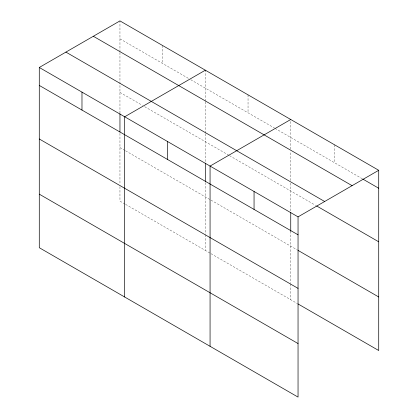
<?xml version="1.0" encoding="UTF-8"?>
<svg xmlns="http://www.w3.org/2000/svg" width="418" height="418" viewBox="0 0 418 418"><rect width="100%" height="100%" fill="white"/><g stroke="black" fill="none" stroke-linecap="round" stroke-linejoin="round"><path stroke-width="0.31" stroke-dasharray="2.09 1.57" d="M119.956 113.173L119.956 84.567M119.956 83.913L119.956 52.563M119.956 51.91L119.956 20.9M205.348 133.864L205.348 162.471M205.348 133.211L205.348 101.861M205.348 101.208L205.348 70.198M290.74 183.162L290.74 211.774M290.74 180.55L290.74 151.818M290.74 149.205L290.74 119.501M119.956 38.848L188.492 78.417M190.744 79.718L274.448 128.044M275.007 128.368L362.359 178.799M119.956 92.404L142.428 105.378M144.675 106.674L228.944 155.324M229.503 155.648L315.553 205.327M119.956 147.575L125.013 150.496M125.572 150.82L210.406 199.799M210.965 200.123L297.506 250.084M125.013 204.047L119.956 201.131L119.956 186.762M125.572 204.376L210.406 253.35M210.965 253.674L297.506 303.635M334.729 144.894L334.729 162.848M290.74 231.248L290.74 283.404M290.74 284.057L290.74 299.732M248.041 94.849L248.041 112.797M205.348 182.598L205.348 234.101M205.348 234.754L205.348 250.429M162.654 45.552L162.654 63.499M119.956 133.295L119.956 184.15"/><path stroke-width="0.63" d="M298.071 303.964L378.718 350.524L378.718 170.293L119.956 20.9L39.282 67.476L39.282 247.707L298.044 397.1L298.044 216.869L39.282 67.476M205.348 70.198L124.674 116.779L124.674 297.005M290.74 119.501L210.066 166.077L210.066 346.308M298.044 216.869L378.718 170.293M362.923 179.123L378.718 188.241M93.334 36.272L352.092 185.665M65.908 52.104L324.666 201.502M316.682 205.98L378.718 241.797M39.282 85.424L298.044 234.817M298.071 250.408L378.718 296.973M39.282 138.98L298.044 288.373M39.282 194.156L298.044 343.549M290.74 212.422L290.74 231.248M254.055 191.475L254.055 209.423M205.348 163.124L205.348 181.297M167.367 141.425L167.367 159.373M119.956 113.821L119.956 131.999M81.98 92.127L81.98 110.075"/></g></svg>
